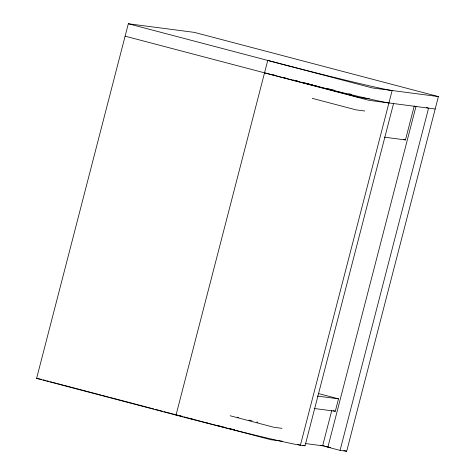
<?xml version="1.0" encoding="UTF-8"?>
<svg xmlns="http://www.w3.org/2000/svg" width="475" height="475" viewBox="0 0 475 475"><rect width="100%" height="100%" fill="white"/><g stroke="black" fill="none" stroke-linecap="round" stroke-linejoin="round"><path stroke-width="0.71" d="M393.555 103.55L305.039 445.805L300.414 445.2A109.927 2.494 14.5 0 1 176.023 415.097L36.599 378.421L128.321 23.75L194.412 32.395L438.401 96.579L346.679 451.25L340.07 450.383L320.488 445.235M331.811 410.335L322.638 445.799L305.128 443.508M314.135 408.482L335.297 411.249L338.509 398.84L318.446 393.561M384.305 137.162L405.466 139.929L414.271 105.883M416.011 106.358L327.869 447.177L330.072 447.462M340.07 450.383L428.581 108.128M438.401 96.579L372.311 87.934L128.321 23.75M369.497 98.788L359.213 97.44L301.091 82.151M435.189 108.995L369.105 100.35L125.115 36.165M364.818 111.008L356.007 109.856L312.229 98.337M317.348 396.067L338.509 398.84M36.599 378.421L38.333 378.646M281.99 428.343L273.915 427.286L230.138 415.767M178.956 415.483L176.023 415.097L267.746 60.426A109.927 2.494 14.5 0 0 392.136 90.529L300.414 445.2L297.546 444.446M282.453 441.233L270.702 439.696L183.873 416.854M426.431 107.564L427.862 107.944M273.101 74.789L274.538 75.169M284.584 77.811L287.452 78.565M295.349 80.643L299.654 81.771M403.317 139.365L405.466 139.929M333.147 410.685L335.297 411.249M343.805 450.496L346.679 451.25M322.287 445.402L324.443 445.966M325.874 446.346L330.184 447.48M302.89 445.235L305.039 445.805M38.914 378.723L41.782 379.478M43.201 379.852L45.368 380.422M46.776 380.79L48.961 381.366M50.35 381.734L56.133 383.254M57.505 383.61L63.312 385.142M64.653 385.492L101.145 395.093M102.547 395.461L108.52 397.035M109.695 397.343L153.734 408.928M155.165 409.302L162.61 411.261M164.035 411.635L182.436 416.48M351.435 94.365A97.102 2.203 14.5 0 1 348.793 93.747M334.198 90.244A97.102 2.203 14.5 0 1 331.033 89.472M330.392 89.318A97.102 2.203 14.5 0 1 327.792 88.677M316.308 85.832A97.102 2.203 14.5 0 1 314.213 85.31M312.811 84.954A97.102 2.203 14.5 0 1 304.73 82.923M298.074 81.231A97.102 2.203 14.5 0 1 296.857 80.922M296.246 80.762A97.102 2.203 14.5 0 1 293.188 79.984M234.632 429.786A97.102 2.203 14.5 0 1 229.864 428.604M225.702 427.565A97.102 2.203 14.5 0 1 222.888 426.859M221.469 426.503A97.102 2.203 14.5 0 1 218.613 425.784M218.019 425.63A97.102 2.203 14.5 0 1 216.82 425.327M207.124 422.863A97.102 2.203 14.5 0 1 205.901 422.554M192.387 419.069A97.102 2.203 14.5 0 1 189.311 418.273M181.367 416.195A97.102 2.203 14.5 0 1 178.333 415.399M257.919 422.263A97.102 2.203 14.5 0 1 256.761 421.99M251.987 420.838A97.102 2.203 14.5 0 1 248.9 420.09M238.515 417.543A97.102 2.203 14.5 0 1 237.167 417.204M388.93 102.944A109.927 2.494 14.5 0 1 264.533 72.841"/></g></svg>
